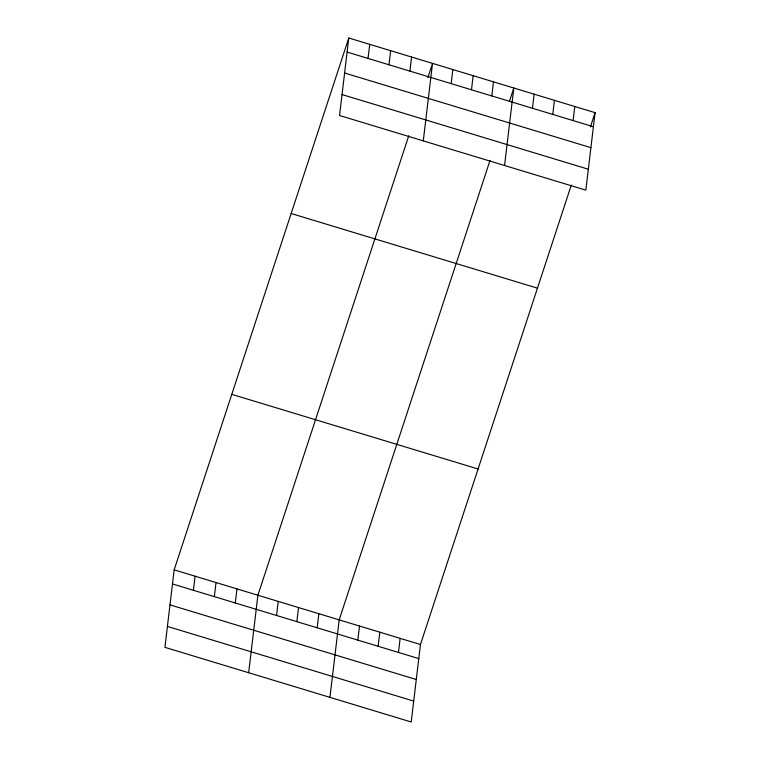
<?xml version="1.0" encoding="UTF-8"?>
<svg xmlns="http://www.w3.org/2000/svg" width="760" height="760" viewBox="0 0 760 760"><rect width="100%" height="100%" fill="white"/><g stroke="black" fill="none" stroke-linecap="round" stroke-linejoin="round"><path stroke-width="1.14" d="M348.783 38L339.54 115.491L585.846 190.142L595.08 112.651L348.783 38L174.154 569.857L164.92 647.349L411.217 722L420.46 644.508L571.311 185.05M193.41 590.283L195.092 576.203M214.348 596.628L216.03 582.549M235.286 602.975L236.968 588.895M248.662 672.723L257.897 595.241L408.756 135.784M276.545 615.486L278.217 601.397M296.865 621.642L298.537 607.553M368.04 58.425L369.712 44.346M317.176 627.798L318.858 613.719M388.968 64.771L390.649 50.692M329.945 697.366L339.178 619.875L490.029 160.417M409.906 71.117L411.587 57.038M357.817 640.119L359.499 626.031M423.282 140.875L432.526 63.384L427.842 77.644M378.138 646.275L379.82 632.197M451.164 83.629L452.846 69.54M398.459 652.431L400.14 638.352M471.485 89.784L473.166 75.696M491.806 95.94L493.487 81.861M504.564 165.509L513.808 88.017L509.485 101.184M532.447 108.262L534.119 94.173M552.767 114.418L554.439 100.339M573.087 120.584L574.76 106.495M590.406 126.91L595.08 112.651M347.101 52.079L593.408 126.739M344.603 73.007L590.909 147.659M342.038 94.563L588.335 169.224M291.156 213.512L537.462 288.163M231.781 394.345L478.087 468.996M174.154 569.857L420.46 644.508M172.472 583.936L418.779 658.597M169.983 604.865L416.29 679.516M167.409 626.42L413.715 701.081"/></g></svg>
